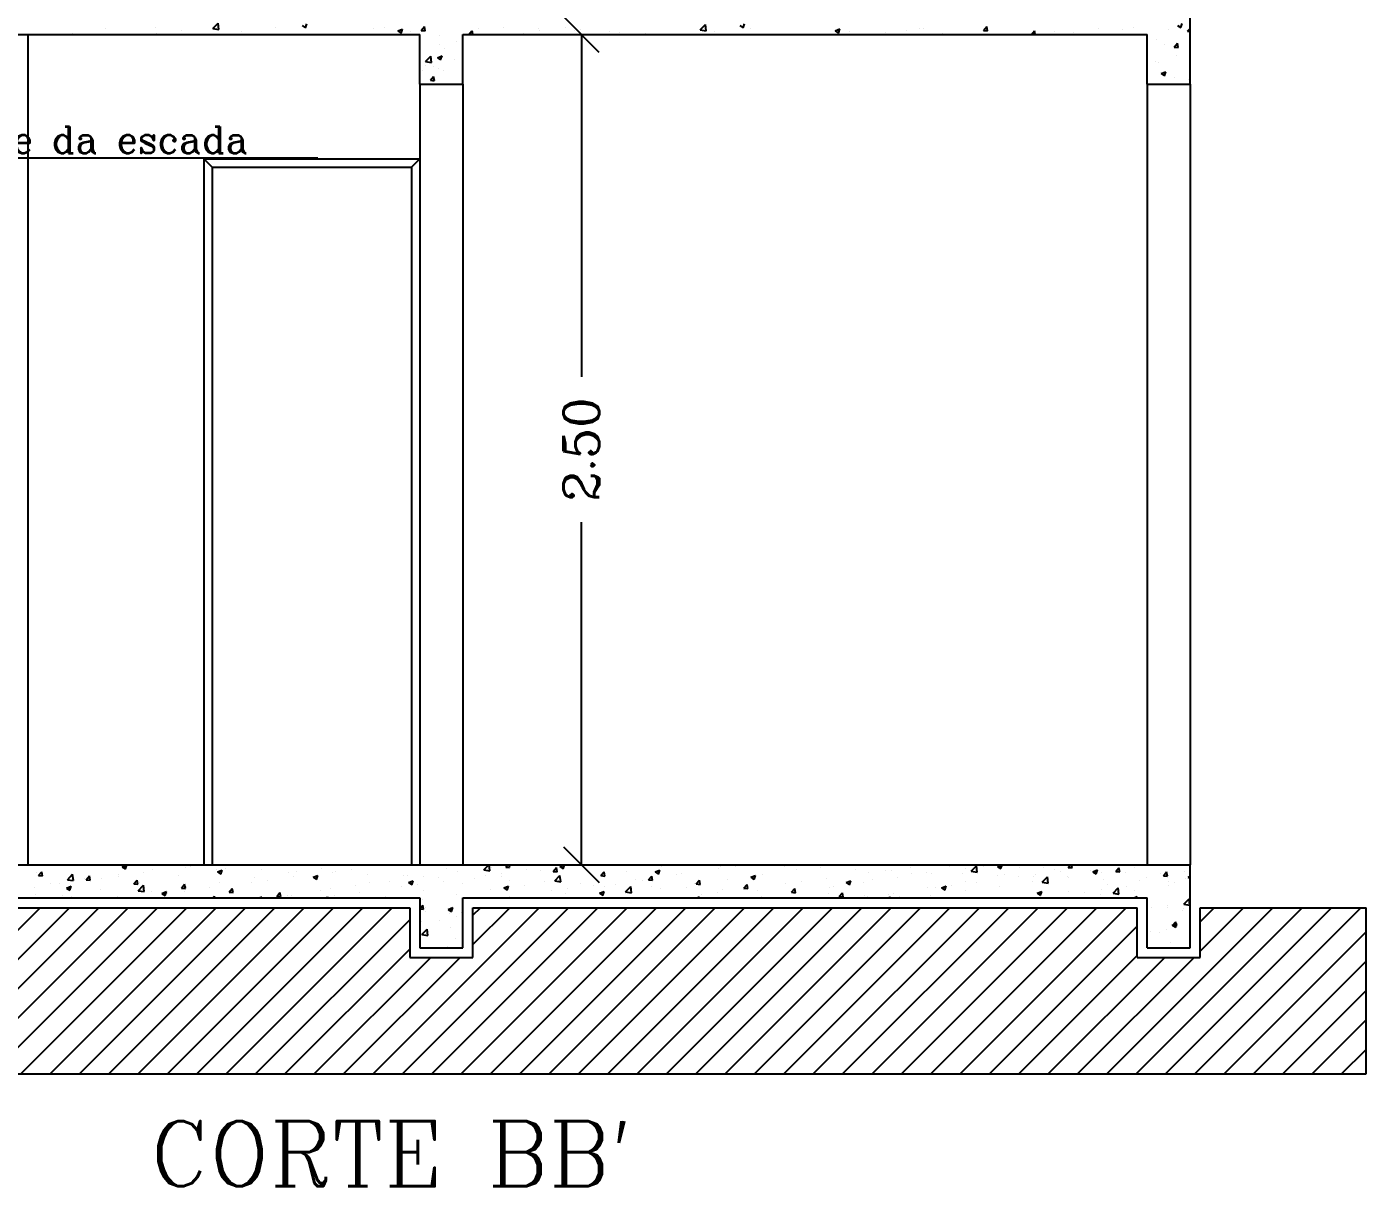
# Model space of a CAD drawing. Extents: x -79 to 141, y 7 to 81.
# Drawn here: x -39.513 to -35.48, y 41.316 to 44.807 of the extents above; entities that cross this region are included whole.
import ezdxf

# ---------------------------------------------------------------- set-up
doc = ezdxf.new("R2010")
doc.units = 0
doc.header["$LTSCALE"] = 10
doc.header["$MEASUREMENT"] = 0
doc.layers.get('0').update_dxf_attribs({"linetype": 'CONTINUOUS'})
doc.layers.get('DEFPOINTS').update_dxf_attribs({"linetype": 'CONTINUOUS'})
for name, color, linetype in [('CONCRETO', 5, 'CONTINUOUS'), ('COTA', 1, 'CONTINUOUS'), ('COTAS', 244, 'CONTINUOUS'), ('MADEIRAMENTODETELHADO', 244, 'CONTINUOUS'), ('PAREDE', 7, 'CONTINUOUS'), ('PAREDECORTE', 3, 'CONTINUOUS'), ('TERRENOEMCORTE', 244, 'CONTINUOUS'), ('TEXTO', 1, 'CONTINUOUS')]:
    doc.layers.add(name, color=color, linetype=linetype)
doc.styles.add('ROMANC', font='ROMANC.SHX')
doc.styles.get("Standard").update_dxf_attribs({"font": 'ROMANC.SHX'})
doc.dimstyles.get("Standard").update_dxf_attribs({"dimscale": 0.6, "dimtxt": 0.18, "dimasz": 0.18, "dimexe": 0.18, "dimexo": 0.25, "dimgap": 0.09, "dimtad": 0, "dimzin": 0, "dimdsep": 46, "dimtxsty": 'Standard', "dimblk1": 'OBLIQUE', "dimblk2": 'OBLIQUE', "dimsah": 1, "dimcen": 0.09, "dimclrd": 30, "dimclre": 30, "dimadec": 0, "dimazin": 0, "dimtfac": 1, "dimtdec": 4, "dimtofl": 0, "dimtmove": 0, "dimatfit": 3, "dimldrblk": 'OBLIQUE', "dimfxl": 1, "dimtolj": 1, "dimtzin": 0, "dimarcsym": 0})

# ---------------------------------------------------------------- blocks, each defined once
blk = doc.blocks.new('*X3')
at = {"color": 0, "linetype": 'Continuous', "ltscale": 0.3}
for p, q in [((-122.6332, 52.0221), (-122.1332, 52.5221)), ((-122.5449, 52.0221), (-122.0449, 52.5221)), ((-122.4565, 52.0221), (-121.9565, 52.5221)), ((-122.3681, 52.0221), (-121.8681, 52.5221)), ((-122.2797, 52.0221), (-121.7797, 52.5221)), ((-122.1913, 52.0221), (-121.6913, 52.5221)), ((-122.1029, 52.0221), (-121.6029, 52.5221)), ((-122.0145, 52.0221), (-121.5145, 52.5221)), ((-121.9261, 52.0221), (-121.4261, 52.5221)), ((-121.8377, 52.0221), (-121.3377, 52.5221)), ((-121.7494, 52.0221), (-121.2494, 52.5221)), ((-121.661, 52.0221), (-121.161, 52.5221)), ((-121.5726, 52.0221), (-121.0726, 52.5221)), ((-121.1306, 52.0221), (-120.6306, 52.5221)), ((-121.0423, 52.0221), (-120.5423, 52.5221)), ((-120.9539, 52.0221), (-120.4539, 52.5221)), ((-120.8655, 52.0221), (-120.3655, 52.5221)), ((-120.8298, 52.4997), (-120.8074, 52.5221)), ((-120.8298, 52.4114), (-120.719, 52.5221)), ((-120.7771, 52.0221), (-120.2771, 52.5221)), ((-120.6887, 52.0221), (-120.1887, 52.5221)), ((-120.6003, 52.0221), (-120.1003, 52.5221)), ((-120.5119, 52.0221), (-120.0119, 52.5221)), ((-120.4235, 52.0221), (-119.9235, 52.5221)), ((-120.3351, 52.0221), (-119.8351, 52.5221)), ((-120.2468, 52.0221), (-119.7468, 52.5221)), ((-120.1584, 52.0221), (-119.6584, 52.5221)), ((-120.07, 52.0221), (-119.57, 52.5221)), ((-119.9816, 52.0221), (-119.4816, 52.5221)), ((-119.8932, 52.0221), (-119.3932, 52.5221)), ((-119.8048, 52.0221), (-119.3048, 52.5221)), ((-119.7164, 52.0221), (-119.2164, 52.5221)), ((-119.628, 52.0221), (-119.128, 52.5221)), ((-119.5396, 52.0221), (-119.0396, 52.5221)), ((-119.4513, 52.0221), (-118.9513, 52.5221)), ((-119.3629, 52.0221), (-118.8629, 52.5221)), ((-118.9209, 52.0221), (-118.4209, 52.5221)), ((-118.8325, 52.0221), (-118.3325, 52.5221)), ((-118.7442, 52.0221), (-118.2442, 52.5221)), ((-118.6558, 52.0221), (-118.1558, 52.5221)), ((-118.6398, 52.48), (-118.5977, 52.5221)), ((-118.6398, 52.3916), (-118.5093, 52.5221)), ((-121.4842, 52.0221), (-121.0198, 52.4865)), ((-119.2745, 52.0221), (-118.8298, 52.4668)), ((-118.5674, 52.0221), (-118.1398, 52.4497)), ((-121.3958, 52.0221), (-121.0198, 52.3981)), ((-121.3074, 52.0221), (-120.9574, 52.3721)), ((-121.219, 52.0221), (-120.869, 52.3721)), ((-119.1861, 52.0221), (-118.8298, 52.3784)), ((-119.0977, 52.0221), (-118.7477, 52.3721)), ((-119.0093, 52.0221), (-118.6593, 52.3721)), ((-118.479, 52.0221), (-118.1398, 52.3613)), ((-118.3906, 52.0221), (-118.1398, 52.2729)), ((-118.3022, 52.0221), (-118.1398, 52.1845)), ((-118.2138, 52.0221), (-118.1398, 52.0961))]:
    blk.add_line(p, q, dxfattribs=at)
blk = doc.blocks.new('_OBLIQUE')
at = {"color": 0, "linetype": 'ByBlock'}
blk.add_line((-0.5, -0.5), (0.5, 0.5), dxfattribs=at)
blk = doc.blocks.new('*D92')
at = {"color": 30, "linetype": 'ByBlock', "ltscale": 0.05}
for p, q in [((-17.2434, 35.7058), (-17.0787, 35.7058)), ((-17.1867, 35.7058), (-17.1867, 34.6744)), ((-17.1867, 33.2058), (-17.1867, 34.2372)), ((-17.2434, 33.2058), (-17.0787, 33.2058))]:
    blk.add_line(p, q, dxfattribs=at)
at = {"layer": 'DEFPOINTS', "color": 0, "linetype": 'ByBlock', "ltscale": 0.05}
for p in [(-17.5434, 35.7058), (-17.5434, 33.2058), (-17.1867, 33.2058)]:
    blk.add_point(p, dxfattribs=at)
at = {"color": 30, "linetype": 'ByBlock', "ltscale": 0.05, "xscale": 0.108, "yscale": 0.108, "zscale": 0.108}
for p, rotation in [((-17.1867, 35.7058), 90), ((-17.1867, 33.2058), 270)]:
    blk.add_blockref('_OBLIQUE', p, dxfattribs=dict(at, rotation=rotation))
at = {"color": 0, "linetype": 'ByBlock', "ltscale": 0.05, "insert": (-17.1867, 34.4558), "char_height": 0.108, "attachment_point": 5, "rotation": 90}
blk.add_mtext('\\A1;2.50', dxfattribs=at)
blk = doc.blocks.new('*X93')
at = {"color": 0, "linetype": 'Continuous', "ltscale": 0.05}
for p, q in [((-18.7103, 33.2019), (-18.7103, 33.2019)), ((-18.5695, 33.1998), (-18.5555, 33.2052)), ((-18.5695, 33.1998), (-18.5596, 33.1931)), ((-18.5595, 33.1931), (-18.5555, 33.2052)), ((-18.4708, 33.2037), (-18.4708, 33.2037)), ((-18.3801, 33.1982), (-18.3801, 33.1982)), ((-18.3747, 33.2056), (-18.3747, 33.2056)), ((-18.364, 33.1991), (-18.364, 33.1991)), ((-18.33, 33.2048), (-18.33, 33.2048)), ((-17.8026, 33.2023), (-17.8026, 33.2023)), ((-17.4803, 33.1899), (-17.465, 33.2058)), ((-17.4625, 33.1871), (-17.4646, 33.2058)), ((-17.4568, 33.1981), (-17.4568, 33.1981)), ((-17.4147, 33.1979), (-17.4081, 33.2058)), ((-17.4147, 33.1979), (-17.4028, 33.1968)), ((-17.4027, 33.1968), (-17.4044, 33.2058)), ((-17.2713, 33.1853), (-17.2616, 33.1968)), ((-17.2593, 33.1843), (-17.2616, 33.1968)), ((-17.2518, 33.2002), (-17.2378, 33.2056)), ((-17.2518, 33.2002), (-17.2418, 33.1935)), ((-17.2418, 33.1935), (-17.2377, 33.2056)), ((-16.9467, 33.2012), (-16.9467, 33.2012)), ((-16.7684, 33.199), (-16.7684, 33.199)), ((-16.723, 33.2005), (-16.723, 33.2005)), ((-16.5739, 33.2018), (-16.5739, 33.2018)), ((-16.4671, 33.1973), (-16.4671, 33.1973)), ((-16.4379, 33.2033), (-16.4379, 33.2033)), ((-16.1956, 33.198), (-16.1956, 33.198)), ((-16.0768, 33.1998), (-16.0768, 33.1998)), ((-16.0127, 33.1861), (-15.9971, 33.2023)), ((-15.9948, 33.1833), (-15.9971, 33.2023)), ((-15.9754, 33.2016), (-15.9754, 33.2016)), ((-15.934, 33.2007), (-15.9207, 33.2058)), ((-15.934, 33.2007), (-15.9241, 33.194)), ((-15.924, 33.194), (-15.9201, 33.2058)), ((-15.8687, 33.197), (-15.8687, 33.197)), ((-15.7956, 33.1959), (-15.7956, 33.1959)), ((-15.721, 33.1977), (-15.7142, 33.2058)), ((-15.721, 33.1977), (-15.7091, 33.1966)), ((-15.7091, 33.1967), (-15.7108, 33.2058)), ((-15.6177, 33.2021), (-15.6177, 33.2021)), ((-15.5776, 33.1851), (-15.568, 33.1966)), ((-15.5656, 33.1841), (-15.5679, 33.1966)), ((-15.52, 33.1958), (-15.52, 33.1958)), ((-18.827, 33.1819), (-18.827, 33.1819)), ((-18.8215, 33.1729), (-18.8118, 33.1844)), ((-18.8215, 33.1729), (-18.8095, 33.1719)), ((-18.8095, 33.1719), (-18.8118, 33.1844)), ((-18.7345, 33.1606), (-18.7189, 33.1768)), ((-18.7345, 33.1606), (-18.7167, 33.1578)), ((-18.7166, 33.1578), (-18.7189, 33.1768)), ((-18.6823, 33.1637), (-18.6823, 33.1637)), ((-18.678, 33.1604), (-18.6684, 33.1719)), ((-18.678, 33.1604), (-18.6661, 33.1593)), ((-18.6661, 33.1593), (-18.6684, 33.1719)), ((-18.6322, 33.165), (-18.6322, 33.165)), ((-18.5821, 33.1716), (-18.5821, 33.1716)), ((-18.5812, 33.1765), (-18.5812, 33.1765)), ((-18.5346, 33.1478), (-18.5249, 33.1593)), ((-18.5226, 33.1468), (-18.5249, 33.1593)), ((-18.5064, 33.1816), (-18.5064, 33.1816)), ((-18.4774, 33.1915), (-18.4774, 33.1915)), ((-18.4007, 33.1719), (-18.4007, 33.1719)), ((-18.2841, 33.192), (-18.2841, 33.192)), ((-18.2821, 33.1838), (-18.2681, 33.1892)), ((-18.2821, 33.1838), (-18.2721, 33.1771)), ((-18.2721, 33.1771), (-18.2681, 33.1892)), ((-18.2573, 33.1946), (-18.2573, 33.1946)), ((-18.1722, 33.1668), (-18.1722, 33.1668)), ((-18.1505, 33.1901), (-18.1505, 33.1901)), ((-18.1305, 33.1591), (-18.1305, 33.1591)), ((-18.0695, 33.1809), (-18.0695, 33.1809)), ((-18.0548, 33.1691), (-18.0548, 33.1691)), ((-18.0438, 33.1856), (-18.0438, 33.1856)), ((-17.9947, 33.1678), (-17.9807, 33.1731)), ((-17.9947, 33.1678), (-17.9847, 33.1611)), ((-17.9847, 33.1611), (-17.9806, 33.1732)), ((-17.9685, 33.1937), (-17.9685, 33.1937)), ((-17.937, 33.1811), (-17.937, 33.1811)), ((-17.9284, 33.1857), (-17.9284, 33.1857)), ((-17.8784, 33.1923), (-17.8784, 33.1923)), ((-17.8302, 33.1766), (-17.8302, 33.1766)), ((-17.7644, 33.1562), (-17.7644, 33.1562)), ((-17.7235, 33.1721), (-17.7235, 33.1721)), ((-17.7091, 33.1727), (-17.7091, 33.1727)), ((-17.7072, 33.1518), (-17.6932, 33.1571)), ((-17.6973, 33.1451), (-17.6932, 33.1571)), ((-17.6633, 33.169), (-17.6633, 33.169)), ((-17.6167, 33.1676), (-17.6167, 33.1676)), ((-17.6031, 33.1566), (-17.6031, 33.1566)), ((-17.5925, 33.1928), (-17.5925, 33.1928)), ((-17.5595, 33.184), (-17.5595, 33.184)), ((-17.5099, 33.1631), (-17.5099, 33.1631)), ((-17.4803, 33.1899), (-17.4625, 33.1871)), ((-17.4768, 33.1732), (-17.4768, 33.1732)), ((-17.4279, 33.1689), (-17.4279, 33.1689)), ((-17.4267, 33.1798), (-17.4267, 33.1798)), ((-17.4032, 33.1585), (-17.4032, 33.1585)), ((-17.351, 33.1898), (-17.351, 33.1898)), ((-17.3113, 33.1889), (-17.3113, 33.1889)), ((-17.2713, 33.1853), (-17.2593, 33.1843)), ((-17.2668, 33.1568), (-17.2513, 33.173)), ((-17.2668, 33.1568), (-17.249, 33.154)), ((-17.2543, 33.1593), (-17.2543, 33.1593)), ((-17.249, 33.154), (-17.2512, 33.173)), ((-17.1516, 33.1734), (-17.1516, 33.1734)), ((-17.1278, 33.1728), (-17.1182, 33.1842)), ((-17.1278, 33.1728), (-17.1159, 33.1717)), ((-17.1158, 33.1717), (-17.1181, 33.1843)), ((-17.0506, 33.1862), (-17.0506, 33.1862)), ((-17.0252, 33.1607), (-17.0252, 33.1607)), ((-17.0016, 33.1589), (-17.0016, 33.1589)), ((-16.9844, 33.1602), (-16.9747, 33.1717)), ((-16.9844, 33.1602), (-16.9724, 33.1592)), ((-16.9751, 33.1673), (-16.9751, 33.1673)), ((-16.9724, 33.1592), (-16.9747, 33.1717)), ((-16.9643, 33.1842), (-16.9503, 33.1896)), ((-16.9643, 33.1842), (-16.9544, 33.1775)), ((-16.9544, 33.1775), (-16.9503, 33.1896)), ((-16.8994, 33.1773), (-16.8994, 33.1773)), ((-16.885, 33.179), (-16.885, 33.179)), ((-16.8409, 33.1477), (-16.8313, 33.1591)), ((-16.8289, 33.1466), (-16.8312, 33.1592)), ((-16.7731, 33.1939), (-16.7731, 33.1939)), ((-16.7454, 33.1615), (-16.7454, 33.1615)), ((-16.6769, 33.1682), (-16.6629, 33.1736)), ((-16.6769, 33.1682), (-16.667, 33.1615)), ((-16.6669, 33.1615), (-16.6629, 33.1736)), ((-16.6416, 33.1765), (-16.6416, 33.1765)), ((-16.5389, 33.1905), (-16.5389, 33.1905)), ((-16.5235, 33.1548), (-16.5235, 33.1548)), ((-16.4477, 33.1648), (-16.4477, 33.1648)), ((-16.3895, 33.1522), (-16.3755, 33.1576)), ((-16.3795, 33.1455), (-16.3755, 33.1576)), ((-16.3603, 33.1927), (-16.3603, 33.1927)), ((-16.3214, 33.1814), (-16.3214, 33.1814)), ((-16.3101, 33.1597), (-16.3101, 33.1597)), ((-16.2714, 33.188), (-16.2714, 33.188)), ((-16.2536, 33.1882), (-16.2536, 33.1882)), ((-16.2337, 33.1658), (-16.2337, 33.1658)), ((-16.1934, 33.1798), (-16.1934, 33.1798)), ((-16.1468, 33.1837), (-16.1468, 33.1837)), ((-16.1327, 33.1786), (-16.1327, 33.1786)), ((-16.04, 33.1792), (-16.04, 33.1792)), ((-16.0289, 33.1559), (-16.0289, 33.1559)), ((-16.0288, 33.1936), (-16.0288, 33.1936)), ((-16.0127, 33.1861), (-15.9949, 33.1833)), ((-15.9333, 33.1747), (-15.9333, 33.1747)), ((-15.9122, 33.1759), (-15.9122, 33.1759)), ((-15.8698, 33.1689), (-15.8698, 33.1689)), ((-15.8265, 33.1702), (-15.8265, 33.1702)), ((-15.8197, 33.1755), (-15.8197, 33.1755)), ((-15.7992, 33.153), (-15.7836, 33.1692)), ((-15.7814, 33.1502), (-15.7836, 33.1692)), ((-15.7619, 33.1925), (-15.7619, 33.1925)), ((-15.744, 33.1855), (-15.744, 33.1855)), ((-15.7237, 33.1689), (-15.7237, 33.1689)), ((-15.7197, 33.1657), (-15.7197, 33.1657)), ((-15.6551, 33.188), (-15.6551, 33.188)), ((-15.6466, 33.1847), (-15.6326, 33.19)), ((-15.6466, 33.1847), (-15.6366, 33.178)), ((-15.6366, 33.178), (-15.6326, 33.1901)), ((-15.621, 33.183), (-15.621, 33.183)), ((-15.613, 33.1612), (-15.613, 33.1612)), ((-15.5776, 33.1851), (-15.5656, 33.1841)), ((-15.5484, 33.1835), (-15.5484, 33.1835)), ((-15.5062, 33.1567), (-15.5062, 33.1567)), ((-15.4859, 33.166), (-15.4859, 33.166)), ((-15.4416, 33.179), (-15.4416, 33.179)), ((-15.4341, 33.1726), (-15.4245, 33.1841)), ((-15.4341, 33.1726), (-15.4222, 33.1715)), ((-15.4222, 33.1716), (-15.4245, 33.1841)), ((-15.4181, 33.1564), (-15.4181, 33.1564)), ((-15.3693, 33.186), (-15.3693, 33.186)), ((-15.3681, 33.163), (-15.3681, 33.163)), ((-15.3592, 33.1686), (-15.3534, 33.1709)), ((-15.3592, 33.1686), (-15.3534, 33.1648)), ((-18.8343, 33.1384), (-18.8343, 33.1384)), ((-18.83, 33.115), (-18.83, 33.115)), ((-18.7849, 33.1496), (-18.7849, 33.1496)), ((-18.7585, 33.1484), (-18.7585, 33.1484)), ((-18.7376, 33.1353), (-18.7236, 33.1407)), ((-18.7376, 33.1353), (-18.7276, 33.1286)), ((-18.7276, 33.1286), (-18.7235, 33.1407)), ((-18.634, 33.1319), (-18.634, 33.1319)), ((-18.5346, 33.1478), (-18.5226, 33.1468)), ((-18.521, 33.1275), (-18.5054, 33.1437)), ((-18.521, 33.1275), (-18.5032, 33.1247)), ((-18.5173, 33.1519), (-18.5173, 33.1519)), ((-18.5032, 33.1247), (-18.5054, 33.1437)), ((-18.4798, 33.1249), (-18.4798, 33.1249)), ((-18.4501, 33.1193), (-18.4361, 33.1247)), ((-18.4501, 33.1193), (-18.4402, 33.1126)), ((-18.4402, 33.1126), (-18.4361, 33.1247)), ((-18.4327, 33.1194), (-18.4327, 33.1194)), ((-18.3911, 33.1353), (-18.3815, 33.1468)), ((-18.3911, 33.1353), (-18.3792, 33.1342)), ((-18.3826, 33.1259), (-18.3826, 33.1259)), ((-18.3792, 33.1342), (-18.3815, 33.1468)), ((-18.3771, 33.139), (-18.3771, 33.139)), ((-18.3069, 33.1359), (-18.3069, 33.1359)), ((-18.2761, 33.1518), (-18.2761, 33.1518)), ((-18.2477, 33.1227), (-18.238, 33.1342)), ((-18.2477, 33.1227), (-18.2357, 33.1217)), ((-18.2357, 33.1217), (-18.238, 33.1342)), ((-18.1806, 33.1525), (-18.1806, 33.1525)), ((-18.1042, 33.1102), (-18.0946, 33.1217)), ((-18.0922, 33.1091), (-18.0946, 33.1217)), ((-18.072, 33.1143), (-18.072, 33.1143)), ((-17.9709, 33.1271), (-17.9709, 33.1271)), ((-17.9424, 33.1327), (-17.9424, 33.1327)), ((-17.8671, 33.1421), (-17.8671, 33.1421)), ((-17.8552, 33.1234), (-17.8552, 33.1234)), ((-17.8258, 33.1527), (-17.8258, 33.1527)), ((-17.7289, 33.14), (-17.7289, 33.14)), ((-17.7072, 33.1518), (-17.6973, 33.145)), ((-17.6789, 33.1466), (-17.6789, 33.1466)), ((-17.6612, 33.1288), (-17.6612, 33.1288)), ((-17.5619, 33.1174), (-17.5619, 33.1174)), ((-17.5446, 33.1488), (-17.5446, 33.1488)), ((-17.4592, 33.1315), (-17.4592, 33.1315)), ((-17.4198, 33.1357), (-17.4058, 33.1411)), ((-17.4198, 33.1357), (-17.4099, 33.129)), ((-17.4098, 33.129), (-17.4058, 33.1411)), ((-17.3582, 33.1443), (-17.3582, 33.1443)), ((-17.2964, 33.154), (-17.2964, 33.154)), ((-17.2773, 33.1276), (-17.2773, 33.1276)), ((-17.2349, 33.1189), (-17.2349, 33.1189)), ((-17.2272, 33.1341), (-17.2272, 33.1341)), ((-17.1896, 33.1495), (-17.1896, 33.1495)), ((-17.1515, 33.1441), (-17.1515, 33.1441)), ((-17.1324, 33.1197), (-17.1184, 33.1251)), ((-17.1324, 33.1197), (-17.1224, 33.113)), ((-17.1224, 33.113), (-17.1184, 33.1251)), ((-17.1183, 33.1389), (-17.1183, 33.1389)), ((-17.0829, 33.145), (-17.0829, 33.145)), ((-17.0534, 33.1237), (-17.0378, 33.1399)), ((-17.0534, 33.1237), (-17.0356, 33.1209)), ((-17.053, 33.1196), (-17.053, 33.1196)), ((-17.0356, 33.1209), (-17.0378, 33.1399)), ((-16.9761, 33.1405), (-16.9761, 33.1405)), ((-16.9492, 33.1346), (-16.9492, 33.1346)), ((-16.8693, 33.136), (-16.8693, 33.136)), ((-16.8465, 33.1487), (-16.8465, 33.1487)), ((-16.8409, 33.1477), (-16.829, 33.1466)), ((-16.8257, 33.1151), (-16.8257, 33.1151)), ((-16.7756, 33.1216), (-16.7756, 33.1216)), ((-16.7626, 33.1315), (-16.7626, 33.1315)), ((-16.6999, 33.1316), (-16.6999, 33.1316)), ((-16.6975, 33.1351), (-16.6878, 33.1466)), ((-16.6975, 33.1351), (-16.6855, 33.1341)), ((-16.6855, 33.1341), (-16.6878, 33.1466)), ((-16.6558, 33.127), (-16.6558, 33.127)), ((-16.5735, 33.1482), (-16.5735, 33.1482)), ((-16.554, 33.1226), (-16.5444, 33.134)), ((-16.554, 33.1226), (-16.5421, 33.1215)), ((-16.549, 33.1225), (-16.549, 33.1225)), ((-16.542, 33.1215), (-16.5443, 33.1341)), ((-16.5433, 33.1197), (-16.5433, 33.1197)), ((-16.5413, 33.124), (-16.5413, 33.124)), ((-16.4423, 33.1179), (-16.4423, 33.1179)), ((-16.4403, 33.1368), (-16.4403, 33.1368)), ((-16.4267, 33.1397), (-16.4267, 33.1397)), ((-16.4106, 33.11), (-16.4009, 33.1215)), ((-16.3986, 33.109), (-16.4009, 33.1215)), ((-16.3895, 33.1522), (-16.3795, 33.1455)), ((-16.3364, 33.1518), (-16.3364, 33.1518)), ((-16.2621, 33.1158), (-16.2621, 33.1158)), ((-16.2482, 33.1191), (-16.2482, 33.1191)), ((-16.1455, 33.1358), (-16.1455, 33.1358)), ((-16.1219, 33.1357), (-16.1219, 33.1357)), ((-16.1021, 33.1362), (-16.0881, 33.1415)), ((-16.1021, 33.1362), (-16.0921, 33.1295)), ((-16.0921, 33.1295), (-16.088, 33.1416)), ((-16.0718, 33.1423), (-16.0718, 33.1423)), ((-16.0313, 33.1271), (-16.0313, 33.1271)), ((-15.9961, 33.1523), (-15.9961, 33.1523)), ((-15.9286, 33.1411), (-15.9286, 33.1411)), ((-15.8276, 33.1539), (-15.8276, 33.1539)), ((-15.8146, 33.1202), (-15.8006, 33.1255)), ((-15.8146, 33.1202), (-15.8047, 33.1134)), ((-15.8047, 33.1135), (-15.8006, 33.1255)), ((-15.7992, 33.153), (-15.7814, 33.1502)), ((-15.7192, 33.1259), (-15.7192, 33.1259)), ((-15.6703, 33.1233), (-15.6703, 33.1233)), ((-15.6234, 33.1164), (-15.6234, 33.1164)), ((-15.6202, 33.1298), (-15.6202, 33.1298)), ((-15.6026, 33.1459), (-15.6026, 33.1459)), ((-15.5858, 33.1199), (-15.5702, 33.1361)), ((-15.5858, 33.1199), (-15.568, 33.1171)), ((-15.568, 33.1171), (-15.5702, 33.1361)), ((-15.5445, 33.1398), (-15.5445, 33.1398)), ((-15.5224, 33.1292), (-15.5224, 33.1292)), ((-15.4185, 33.1442), (-15.4185, 33.1442)), ((-15.3994, 33.1521), (-15.3994, 33.1521)), ((-18.7506, 33.1119), (-18.7506, 33.1119)), ((-18.7233, 33.1105), (-18.7233, 33.1105)), ((-18.6165, 33.106), (-18.6165, 33.106)), ((-18.5837, 33.1099), (-18.5837, 33.1099)), ((-18.2966, 33.1058), (-18.292, 33.1106)), ((-18.2914, 33.1058), (-18.292, 33.1106)), ((-18.1561, 33.1058), (-18.1487, 33.1086)), ((-18.1496, 33.1058), (-18.1487, 33.1087)), ((-18.1042, 33.1102), (-18.0923, 33.1091)), ((-18.059, 33.1127), (-18.059, 33.1127)), ((-17.9811, 33.1069), (-17.9811, 33.1069)), ((-17.9539, 33.1058), (-17.9511, 33.1091)), ((-17.9505, 33.1058), (-17.9511, 33.1091)), ((-17.931, 33.1134), (-17.931, 33.1134)), ((-17.7778, 33.1088), (-17.7778, 33.1088)), ((-17.6734, 33.0731), (-17.6642, 33.084)), ((-17.6658, 33.1024), (-17.6658, 33.1024)), ((-17.6619, 33.0715), (-17.6642, 33.084)), ((-17.6557, 33.0777), (-17.6557, 33.0777)), ((-17.5879, 33.0712), (-17.5738, 33.0766)), ((-17.5779, 33.0645), (-17.5738, 33.0766)), ((-17.4036, 33.1109), (-17.4036, 33.1109)), ((-17.1541, 33.1068), (-17.1541, 33.1068)), ((-16.8395, 33.1058), (-16.831, 33.1091)), ((-16.832, 33.1058), (-16.8309, 33.1091)), ((-16.8253, 33.1058), (-16.8244, 33.1068)), ((-16.8242, 33.1058), (-16.8243, 33.1068)), ((-16.644, 33.1099), (-16.644, 33.1099)), ((-16.4106, 33.11), (-16.3986, 33.109)), ((-16.3355, 33.1134), (-16.3355, 33.1134)), ((-16.324, 33.1091), (-16.324, 33.1091)), ((-16.2601, 33.1058), (-16.2575, 33.1089)), ((-16.2569, 33.1058), (-16.2574, 33.109)), ((-16.2288, 33.1089), (-16.2288, 33.1089)), ((-16.1351, 33.1121), (-16.1351, 33.1121)), ((-15.8359, 33.1059), (-15.8359, 33.1059)), ((-15.7966, 33.1066), (-15.7966, 33.1066)), ((-15.5229, 33.1058), (-15.5132, 33.1095)), ((-15.5144, 33.1058), (-15.5132, 33.1095)), ((-15.4814, 33.0773), (-15.4814, 33.0773)), ((-15.4708, 33.0776), (-15.4708, 33.0776)), ((-15.421, 33.0777), (-15.421, 33.0777)), ((-15.4207, 33.0842), (-15.4207, 33.0842)), ((-15.3723, 33.0868), (-15.3567, 33.103)), ((-15.3723, 33.0868), (-15.3545, 33.084)), ((-15.3545, 33.084), (-15.3567, 33.103)), ((-17.6734, 33.0725), (-17.6619, 33.0715)), ((-17.6682, 33.0358), (-17.6682, 33.0358)), ((-17.6556, 33.0654), (-17.6556, 33.0654)), ((-17.6135, 33.0385), (-17.6135, 33.0385)), ((-17.5879, 33.0712), (-17.5779, 33.0645)), ((-17.5848, 33.0588), (-17.5848, 33.0588)), ((-17.5643, 33.0508), (-17.5643, 33.0508)), ((-17.5489, 33.0609), (-17.5489, 33.0609)), ((-15.4064, 33.0222), (-15.3967, 33.0336)), ((-15.3944, 33.0211), (-15.3967, 33.0337)), ((-15.3776, 33.0666), (-15.3776, 33.0666)), ((-15.3746, 33.0728), (-15.3746, 33.0728)), ((-17.6672, 32.9951), (-17.6516, 33.0113)), ((-17.6672, 32.9951), (-17.6494, 32.9923)), ((-17.6494, 32.9923), (-17.6516, 33.0113)), ((-17.582, 33.0155), (-17.582, 33.0155)), ((-15.4733, 33.0053), (-15.4733, 33.0053)), ((-15.4463, 33.0027), (-15.4463, 33.0027)), ((-15.4234, 33.0111), (-15.4234, 33.0111)), ((-15.4078, 33.0236), (-15.3938, 33.029)), ((-15.4078, 33.0236), (-15.3979, 33.0169)), ((-15.4064, 33.0222), (-15.3944, 33.0211)), ((-15.3979, 33.0169), (-15.3938, 33.029)), ((-15.3976, 33.0152), (-15.3976, 33.0152)), ((-17.6706, 32.9692), (-17.6706, 32.9692)), ((-17.5887, 32.9592), (-17.5887, 32.9592)), ((-17.5668, 32.9842), (-17.5668, 32.9842)), ((-15.4136, 32.9706), (-15.4136, 32.9706))]:
    blk.add_line(p, q, dxfattribs=at)
blk = doc.blocks.new('*X121')
at = {"color": 0, "linetype": 'Continuous', "ltscale": 0.05}
for p, q in [((-38.9524, 44.8012), (-38.9368, 44.8174)), ((-38.9346, 44.7984), (-38.9368, 44.8174)), ((-38.6734, 44.8037), (-38.6693, 44.8158)), ((-37.4848, 44.7974), (-37.4692, 44.8136)), ((-37.467, 44.7946), (-37.4692, 44.8136)), ((-37.3556, 44.8041), (-37.3516, 44.8162)), ((-36.0479, 44.8112), (-36.0379, 44.8045)), ((-36.0379, 44.8046), (-36.0338, 44.8167)), ((-39.3755, 44.7881), (-39.3755, 44.7881)), ((-39.2745, 44.8009), (-39.2745, 44.8009)), ((-39.1267, 44.8037), (-39.1267, 44.8037)), ((-39.1233, 44.7865), (-39.1233, 44.7865)), ((-39.0475, 44.7965), (-39.0475, 44.7965)), ((-38.9524, 44.8012), (-38.9346, 44.7984)), ((-38.8655, 44.7912), (-38.8655, 44.7912)), ((-38.7628, 44.8052), (-38.7628, 44.8052)), ((-38.7238, 44.7838), (-38.7234, 44.7843)), ((-38.7233, 44.7838), (-38.7233, 44.7843)), ((-38.6834, 44.8104), (-38.6734, 44.8037)), ((-38.5959, 44.784), (-38.5959, 44.784)), ((-38.5518, 44.7845), (-38.5518, 44.7845)), ((-38.4696, 44.8006), (-38.4696, 44.8006)), ((-38.4352, 44.8045), (-38.4352, 44.8045)), ((-38.3959, 44.7944), (-38.3819, 44.7997)), ((-38.3959, 44.7944), (-38.386, 44.7876)), ((-38.3859, 44.7877), (-38.3819, 44.7998)), ((-38.3566, 44.7934), (-38.3566, 44.7934)), ((-38.3254, 44.796), (-38.3157, 44.8075)), ((-38.3254, 44.796), (-38.3134, 44.795)), ((-38.3134, 44.795), (-38.3157, 44.8075)), ((-38.2706, 44.7806), (-38.2706, 44.7806)), ((-38.1816, 44.7838), (-38.1723, 44.7949)), ((-38.1702, 44.7838), (-38.1722, 44.795)), ((-38.154, 44.8006), (-38.154, 44.8006)), ((-38.0782, 44.8059), (-38.0782, 44.8059)), ((-38.018, 44.7881), (-38.018, 44.7881)), ((-37.9714, 44.8013), (-37.9714, 44.8013)), ((-37.9679, 44.7947), (-37.9679, 44.7947)), ((-37.8921, 44.8047), (-37.8921, 44.8047)), ((-37.8647, 44.7968), (-37.8647, 44.7968)), ((-37.8449, 44.7977), (-37.8449, 44.7977)), ((-37.7579, 44.7923), (-37.7579, 44.7923)), ((-37.7277, 44.7907), (-37.7277, 44.7907)), ((-37.6511, 44.7878), (-37.6511, 44.7878)), ((-37.4848, 44.7974), (-37.467, 44.7946)), ((-37.4405, 44.7922), (-37.4405, 44.7922)), ((-37.4387, 44.7858), (-37.4387, 44.7858)), ((-37.3656, 44.8108), (-37.3557, 44.8041)), ((-37.3348, 44.8008), (-37.3348, 44.8008)), ((-37.0782, 44.7948), (-37.0642, 44.8002)), ((-37.0782, 44.7948), (-37.0682, 44.7881)), ((-37.0682, 44.7881), (-37.0641, 44.8002)), ((-37.0361, 44.7915), (-37.0361, 44.7915)), ((-36.927, 44.7902), (-36.927, 44.7902)), ((-36.8626, 44.7963), (-36.8626, 44.7963)), ((-36.826, 44.803), (-36.826, 44.803)), ((-36.8125, 44.8029), (-36.8125, 44.8029)), ((-36.7776, 44.7838), (-36.7768, 44.7842)), ((-36.7768, 44.7838), (-36.7767, 44.7842)), ((-36.7549, 44.7876), (-36.7549, 44.7876)), ((-36.6317, 44.7958), (-36.622, 44.8073)), ((-36.6317, 44.7958), (-36.6197, 44.7948)), ((-36.6197, 44.7948), (-36.622, 44.8074)), ((-36.4878, 44.7838), (-36.4786, 44.7948)), ((-36.4765, 44.7838), (-36.4786, 44.7948)), ((-36.4169, 44.7933), (-36.4169, 44.7933)), ((-36.3609, 44.7904), (-36.3609, 44.7904)), ((-36.2851, 44.8004), (-36.2851, 44.8004)), ((-36.212, 44.7977), (-36.212, 44.7977)), ((-36.1812, 44.804), (-36.1812, 44.804)), ((-36.0745, 44.7995), (-36.0745, 44.7995)), ((-36.0172, 44.7936), (-36.0095, 44.8015)), ((-36.0172, 44.7936), (-36.0095, 44.7924)), ((-38.2701, 44.7549), (-38.2701, 44.7549)), ((-38.2552, 44.7418), (-38.2552, 44.7418)), ((-38.22, 44.7615), (-38.22, 44.7615)), ((-36.1118, 44.7686), (-36.1118, 44.7686)), ((-36.0856, 44.7547), (-36.0856, 44.7547)), ((-36.0579, 44.7456), (-36.0482, 44.7571)), ((-36.0579, 44.7456), (-36.0459, 44.7446)), ((-36.0459, 44.7446), (-36.0482, 44.7572)), ((-38.3121, 44.7019), (-38.2965, 44.7181)), ((-38.3121, 44.7019), (-38.2943, 44.6991)), ((-38.3109, 44.6906), (-38.3109, 44.6906)), ((-38.2942, 44.6991), (-38.2964, 44.7181)), ((-38.2765, 44.7138), (-38.2625, 44.7192)), ((-38.2765, 44.7138), (-38.2666, 44.7071)), ((-38.2666, 44.7072), (-38.2625, 44.7192)), ((-38.2239, 44.7082), (-38.2239, 44.7082)), ((-36.1142, 44.702), (-36.1142, 44.702)), ((-36.1036, 44.6984), (-36.1036, 44.6984)), ((-36.0497, 44.7201), (-36.0497, 44.7201)), ((-36.0119, 44.6924), (-36.0119, 44.6924)), ((-36.0115, 44.7161), (-36.0115, 44.7161)), ((-38.3227, 44.676), (-38.3227, 44.676)), ((-38.2976, 44.6456), (-38.288, 44.6571)), ((-38.2885, 44.6858), (-38.2885, 44.6858)), ((-38.2856, 44.6445), (-38.2879, 44.6571)), ((-38.2726, 44.6826), (-38.2726, 44.6826)), ((-38.2576, 44.6752), (-38.2576, 44.6752)), ((-36.1382, 44.6758), (-36.1382, 44.6758)), ((-36.0965, 44.6662), (-36.0825, 44.6716)), ((-36.0965, 44.6662), (-36.0866, 44.6595)), ((-36.0865, 44.6595), (-36.0825, 44.6716)), ((-36.0557, 44.6545), (-36.0557, 44.6545)), ((-38.2976, 44.6456), (-38.2857, 44.6445)), ((-36.1167, 44.6355), (-36.1167, 44.6355)), ((-36.014, 44.6495), (-36.014, 44.6495))]:
    blk.add_line(p, q, dxfattribs=at)

msp = doc.modelspace()

# ---------------------------------------------------------------- linework, layer by layer
at = {"layer": 'CONCRETO', "color": 5, "linetype": 'Continuous', "ltscale": 0.3}
for p, q in [((-36.00951, 44.63382), (-36.00951, 44.88382)), ((-40.30951, 44.78382), (-38.32951, 44.78382)), ((-38.19951, 44.78382), (-36.13951, 44.78382)), ((-36.13951, 44.63382), (-36.13951, 44.78382)), ((-41.13951, 42.28382), (-36.00951, 42.28382)), ((-36.00951, 42.03382), (-36.00951, 42.28382)), ((-41.00951, 42.18382), (-38.32951, 42.18382)), ((-38.32951, 42.18382), (-38.32951, 42.03382)), ((-38.19951, 42.18382), (-36.13951, 42.18382)), ((-38.19951, 42.03382), (-38.19951, 42.18382)), ((-36.13951, 42.03382), (-36.13951, 42.18382)), ((-38.32951, 42.03382), (-38.19951, 42.03382)), ((-36.13951, 42.03382), (-36.00951, 42.03382))]:
    msp.add_line(p, q, dxfattribs=at)
at = {"layer": 'CONCRETO', "color": 3, "linetype": 'Continuous', "ltscale": 0.3}
msp.add_line((-36.13951, 44.63382), (-36.00951, 44.63382), dxfattribs=at)
at = {"layer": 'COTA', "color": 5, "linetype": 'Continuous', "ltscale": 0.05}
for p, q in [((-38.32951, 44.63382), (-38.32951, 44.78382)), ((-38.19951, 44.63382), (-38.19951, 44.78382))]:
    msp.add_line(p, q, dxfattribs=at)
at = {"layer": 'MADEIRAMENTODETELHADO', "color": 30, "linetype": 'Continuous', "ltscale": 0.3}
msp.add_line((-38.63681, 44.41155), (-40.30814, 44.41155), dxfattribs=at)
at = {"layer": 'PAREDE', "color": 244, "linetype": 'Continuous', "ltscale": 0.3}
msp.add_line((-39.50951, 44.78382), (-39.50951, 42.28382), dxfattribs=at)
at = {"layer": 'PAREDE', "color": 3, "linetype": 'Continuous', "ltscale": 0.05}
for p, q in [((-38.32951, 44.63382), (-38.19951, 44.63382)), ((-38.32951, 42.28382), (-38.19951, 42.28382)), ((-36.13951, 42.28382), (-36.00951, 42.28382))]:
    msp.add_line(p, q, dxfattribs=at)
at = {"layer": 'PAREDE', "color": 30, "linetype": 'Continuous', "ltscale": 0.3}
for p, q in [((-38.97951, 44.40882), (-38.97951, 42.28382)), ((-38.95451, 44.38382), (-38.97951, 44.40882)), ((-38.97951, 44.40882), (-38.32951, 44.40882)), ((-38.35451, 44.38382), (-38.32951, 44.40882)), ((-38.32951, 44.40882), (-38.32951, 42.28382)), ((-38.95451, 44.38382), (-38.95451, 42.28382)), ((-38.95451, 44.38382), (-38.35451, 44.38382)), ((-38.35451, 44.38382), (-38.35451, 42.28382))]:
    msp.add_line(p, q, dxfattribs=at)
at = {"layer": 'PAREDECORTE', "color": 3, "linetype": 'Continuous', "ltscale": 0.3}
for p, q in [((-38.32951, 44.63382), (-38.32951, 42.28382)), ((-38.19951, 44.63382), (-38.19951, 42.28382)), ((-36.13951, 44.63382), (-36.13951, 42.28382)), ((-36.00951, 44.63382), (-36.00951, 42.28382))]:
    msp.add_line(p, q, dxfattribs=at)
at = {"layer": 'TERRENOEMCORTE', "color": 244, "linetype": 'Continuous', "ltscale": 0.3}
for p, q in [((-40.97951, 42.15382), (-38.35951, 42.15382)), ((-38.35951, 42.15382), (-38.35951, 42.00382)), ((-38.16951, 42.15382), (-36.16951, 42.15382)), ((-38.16951, 42.00382), (-38.16951, 42.15382)), ((-36.16951, 42.00382), (-36.16951, 42.15382)), ((-35.97951, 42.15382), (-35.47951, 42.15382)), ((-35.97951, 42.00382), (-35.97951, 42.15382)), ((-35.47951, 41.65382), (-35.47951, 42.15382)), ((-38.35951, 42.00382), (-38.16951, 42.00382)), ((-36.16951, 42.00382), (-35.97951, 42.00382)), ((-41.66951, 41.65382), (-35.47951, 41.65382))]:
    msp.add_line(p, q, dxfattribs=at)

# ---------------------------------------------------------------- block references
at = {"layer": 'COTA', "color": 30, "linetype": 'Continuous', "ltscale": 0.05}
msp.add_blockref('*X121', (0, 0), dxfattribs=at)
at = {"layer": 'COTAS', "color": 30, "linetype": 'Continuous', "ltscale": 0.05}
msp.add_blockref('*X93', (-20.65611, 9.07801), dxfattribs=at)
at = {"layer": 'MADEIRAMENTODETELHADO', "color": 244, "linetype": 'Continuous', "ltscale": 0.3}
msp.add_blockref('*X3', (82.66029, -10.36832), dxfattribs=at)

# ---------------------------------------------------------------- texts
at = {"layer": 'TEXTO', "color": 30, "ltscale": 0.3, "style": 'ROMANC'}
msp.add_text('viga/suporte da escada ', height=0.08, rotation=360, dxfattribs=at).set_placement((-40.25145, 44.42671))
at = {"layer": 'TEXTO', "color": 5, "ltscale": 0.3, "style": 'ROMANC'}
msp.add_text("CORTE BB'", height=0.196, dxfattribs=at).set_placement((-39.14171, 41.31563))

# ---------------------------------------------------------------- dimensions: what is measured, and where the dimension line sits
at = {"layer": 'COTAS', "color": 244, "linetype": 'Continuous', "ltscale": 0.05}
dim = msp.add_linear_dim(base=(-37.84277, 42.28382), p1=(-38.19951, 44.78382), p2=(-38.19951, 42.28382), angle=90, dimstyle='Standard', override={"dimexo": 0.5}, dxfattribs=at)
dim.commit()
dim.dimension.update_dxf_attribs({"geometry": '*D92', "text_midpoint": (-37.84277, 43.53382), "insert": (-20.65611, 9.07801)})

doc.saveas('drawing.dxf')
